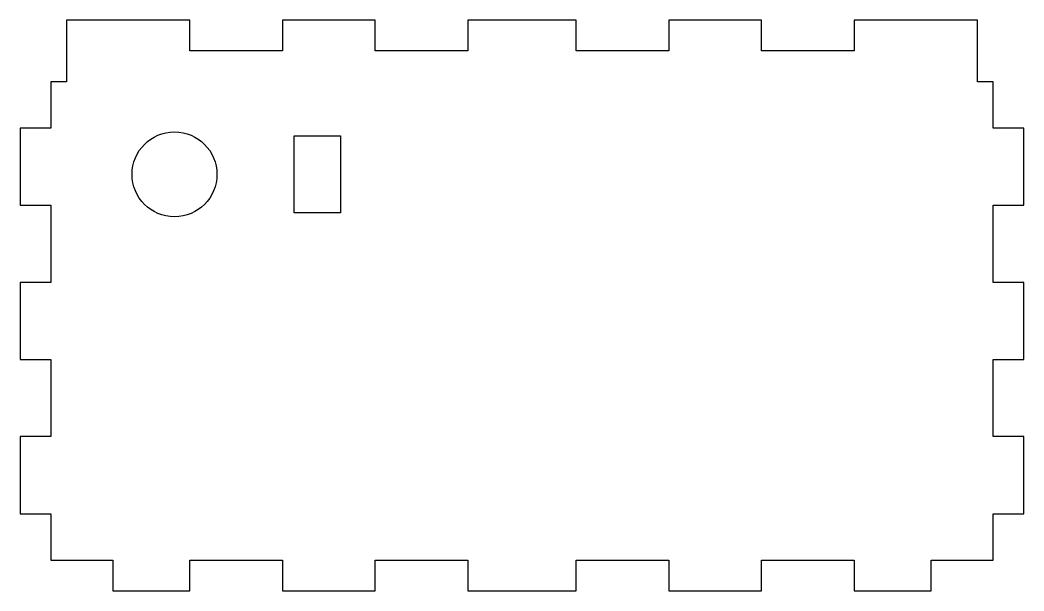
# Model space of a CAD drawing. Header units: millimetres. Extents: x -130 to 0, y -74 to 0.
import ezdxf

# ---------------------------------------------------------------- set-up
doc = ezdxf.new("R2010")
doc.units = ezdxf.units.MM

msp = doc.modelspace()

# ---------------------------------------------------------------- linework, layer by layer
at = {"linetype": 'Continuous', "flags": 128}
for points in [[(-96, 0), (-96, -4), (-108, -4), (-108, 0), (-124, 0), (-124, -8), (-126, -8), (-126, -14), (-130, -14), (-130, -24), (-126, -24), (-126, -34), (-130, -34), (-130, -44), (-126, -44), (-126, -54), (-130, -54), (-130, -64), (-126, -64), (-126, -70), (-118, -70), (-118, -74), (-108, -74), (-108, -70), (-96, -70), (-96, -74), (-84, -74), (-84, -70), (-72, -70), (-72, -74), (-58, -74), (-58, -70), (-46, -70), (-46, -74), (-34, -74), (-34, -70), (-22, -70), (-22, -74), (-12, -74), (-12, -70), (-4, -70), (-4, -64), (0, -64), (0, -54), (-4, -54), (-4, -44), (0, -44), (0, -34), (-4, -34), (-4, -24), (0, -24), (0, -14), (-4, -14), (-4, -8), (-6, -8), (-6, 0), (-22, 0), (-22, -4), (-34, -4), (-34, 0), (-46, 0), (-46, -4), (-58, -4), (-58, 0), (-72, 0), (-72, -4), (-84, -4), (-84, 0)], [(-88.5, -15), (-88.5, -25), (-94.5, -25), (-94.5, -15)]]:
    msp.add_lwpolyline(points, close=True, dxfattribs=at)
at = {"linetype": 'Continuous'}
msp.add_circle((-110, -20), 5.5, dxfattribs=at)

doc.saveas('drawing.dxf')
